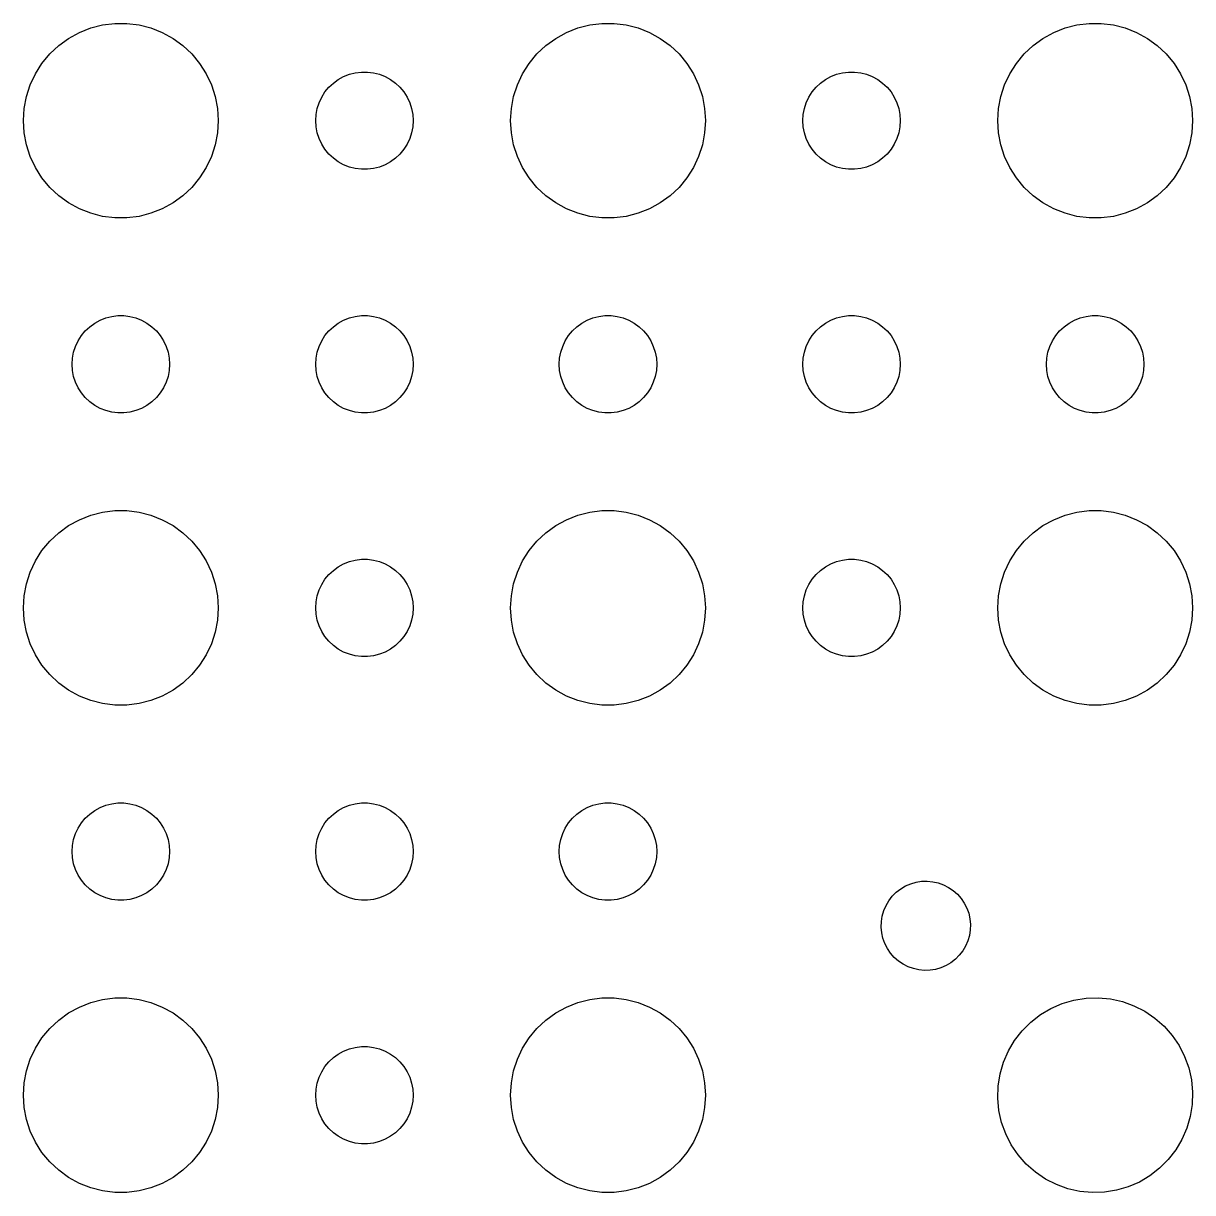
# Model space of a CAD drawing. Header units: metres. Extents: x -69 to 69, y 41 to 179.
# Drawn here: x -33 to 3, y 107 to 142.99 of the extents above; entities that cross this region are included whole.
import ezdxf

# ---------------------------------------------------------------- set-up
doc = ezdxf.new("R2010")
doc.units = ezdxf.units.M

msp = doc.modelspace()

# ---------------------------------------------------------------- linework, layer by layer
for p, q in [((-30.927, 142.853), (-30.5621, 142.947)), ((-30.5621, 142.947), (-30.1884, 142.994)), ((-30.1884, 142.994), (-29.8116, 142.994)), ((-29.8116, 142.994), (-29.4379, 142.947)), ((-29.4379, 142.947), (-29.0729, 142.853)), ((-15.927, 142.853), (-15.5621, 142.947)), ((-15.5621, 142.947), (-15.1884, 142.994)), ((-15.1884, 142.994), (-14.8116, 142.994)), ((-14.8116, 142.994), (-14.4379, 142.947)), ((-14.4379, 142.947), (-14.0729, 142.853)), ((-0.92705, 142.853), (-0.56213, 142.947)), ((-0.56213, 142.947), (-0.18837, 142.994)), ((-0.18837, 142.994), (0.18837, 142.994)), ((0.18837, 142.994), (0.56213, 142.947)), ((0.56213, 142.947), (0.92705, 142.853)), ((-31.6075, 142.533), (-31.2773, 142.714)), ((-31.2773, 142.714), (-30.927, 142.853)), ((-29.0729, 142.853), (-28.7227, 142.714)), ((-28.7227, 142.714), (-28.3925, 142.533)), ((-16.6075, 142.533), (-16.2773, 142.714)), ((-16.2773, 142.714), (-15.927, 142.853)), ((-14.0729, 142.853), (-13.7227, 142.714)), ((-13.7227, 142.714), (-13.3925, 142.533)), ((-1.60747, 142.533), (-1.27733, 142.714)), ((-1.27733, 142.714), (-0.92705, 142.853)), ((0.92705, 142.853), (1.27733, 142.714)), ((1.27733, 142.714), (1.60747, 142.533)), ((-32.1869, 142.054), (-31.9123, 142.312)), ((-31.9123, 142.312), (-31.6075, 142.533)), ((-28.3925, 142.533), (-28.0877, 142.312)), ((-28.0877, 142.312), (-27.8131, 142.054)), ((-17.1869, 142.054), (-16.9123, 142.312)), ((-16.9123, 142.312), (-16.6075, 142.533)), ((-13.3925, 142.533), (-13.0877, 142.312)), ((-13.0877, 142.312), (-12.8131, 142.054)), ((-2.1869, 142.054), (-1.91226, 142.312)), ((-1.91226, 142.312), (-1.60747, 142.533)), ((1.60747, 142.533), (1.91226, 142.312)), ((1.91226, 142.312), (2.1869, 142.054)), ((-32.427, 141.763), (-32.1869, 142.054)), ((-27.8131, 142.054), (-27.5729, 141.763)), ((-17.427, 141.763), (-17.1869, 142.054)), ((-12.8131, 142.054), (-12.5729, 141.763)), ((-2.42705, 141.763), (-2.1869, 142.054)), ((2.1869, 142.054), (2.42705, 141.763)), ((-32.6289, 141.445), (-32.427, 141.763)), ((-27.5729, 141.763), (-27.3711, 141.445)), ((-22.7811, 141.473), (-22.5942, 141.497)), ((-22.5942, 141.497), (-22.4058, 141.497)), ((-22.4058, 141.497), (-22.2189, 141.473)), ((-17.6289, 141.445), (-17.427, 141.763)), ((-12.5729, 141.763), (-12.3711, 141.445)), ((-7.78107, 141.473), (-7.59418, 141.497)), ((-7.59418, 141.497), (-7.40581, 141.497)), ((-7.40581, 141.497), (-7.21892, 141.473)), ((-2.62891, 141.445), (-2.42705, 141.763)), ((2.42705, 141.763), (2.62891, 141.445)), ((-32.7893, 141.104), (-32.6289, 141.445)), ((-27.3711, 141.445), (-27.2107, 141.104)), ((-23.5934, 141.027), (-23.4561, 141.156)), ((-23.4561, 141.156), (-23.3037, 141.266)), ((-23.3037, 141.266), (-23.1387, 141.357)), ((-23.1387, 141.357), (-22.9635, 141.427)), ((-22.9635, 141.427), (-22.7811, 141.473)), ((-22.2189, 141.473), (-22.0365, 141.427)), ((-22.0365, 141.427), (-21.8613, 141.357)), ((-21.8613, 141.357), (-21.6963, 141.266)), ((-21.6963, 141.266), (-21.5439, 141.156)), ((-21.5439, 141.156), (-21.4065, 141.027)), ((-17.7893, 141.104), (-17.6289, 141.445)), ((-12.3711, 141.445), (-12.2107, 141.104)), ((-8.59344, 141.027), (-8.45613, 141.156)), ((-8.45613, 141.156), (-8.30373, 141.266)), ((-8.30373, 141.266), (-8.13866, 141.357)), ((-8.13866, 141.357), (-7.96352, 141.427)), ((-7.96352, 141.427), (-7.78107, 141.473)), ((-7.21892, 141.473), (-7.03647, 141.427)), ((-7.03647, 141.427), (-6.86133, 141.357)), ((-6.86133, 141.357), (-6.69626, 141.266)), ((-6.69626, 141.266), (-6.54385, 141.156)), ((-6.54385, 141.156), (-6.40654, 141.027)), ((-2.78932, 141.104), (-2.62891, 141.445)), ((2.62891, 141.445), (2.78932, 141.104)), ((-32.9057, 140.746), (-32.7893, 141.104)), ((-27.2107, 141.104), (-27.0942, 140.746)), ((-23.8145, 140.723), (-23.7135, 140.882)), ((-23.7135, 140.882), (-23.5934, 141.027)), ((-21.4065, 141.027), (-21.2865, 140.882)), ((-21.2865, 140.882), (-21.1855, 140.723)), ((-17.9057, 140.746), (-17.7893, 141.104)), ((-12.2107, 141.104), (-12.0942, 140.746)), ((-8.81445, 140.723), (-8.71352, 140.882)), ((-8.71352, 140.882), (-8.59344, 141.027)), ((-6.40654, 141.027), (-6.28647, 140.882)), ((-6.28647, 140.882), (-6.18553, 140.723)), ((-2.90575, 140.746), (-2.78932, 141.104)), ((2.78932, 141.104), (2.90575, 140.746)), ((-32.9763, 140.376), (-32.9057, 140.746)), ((-27.0942, 140.746), (-27.0237, 140.376)), ((-23.9529, 140.373), (-23.8947, 140.552)), ((-23.8947, 140.552), (-23.8145, 140.723)), ((-21.1855, 140.723), (-21.1053, 140.552)), ((-21.1053, 140.552), (-21.0471, 140.373)), ((-17.9763, 140.376), (-17.9057, 140.746)), ((-12.0942, 140.746), (-12.0237, 140.376)), ((-8.95287, 140.373), (-8.89465, 140.552)), ((-8.89465, 140.552), (-8.81445, 140.723)), ((-6.18553, 140.723), (-6.10533, 140.552)), ((-6.10533, 140.552), (-6.04712, 140.373)), ((-2.97633, 140.376), (-2.90575, 140.746)), ((2.90575, 140.746), (2.97633, 140.376)), ((-33, 140), (-32.9763, 140.376)), ((-27.0237, 140.376), (-27, 140)), ((-24, 140), (-23.9882, 140.188)), ((-23.9882, 140.188), (-23.9529, 140.373)), ((-21.0471, 140.373), (-21.0118, 140.188)), ((-21.0118, 140.188), (-21, 140)), ((-18, 140), (-17.9763, 140.376)), ((-12.0237, 140.376), (-12, 140)), ((-9, 140), (-8.98816, 140.188)), ((-8.98816, 140.188), (-8.95287, 140.373)), ((-6.04712, 140.373), (-6.01183, 140.188)), ((-6.01183, 140.188), (-6, 140)), ((-3, 140), (-2.97633, 140.376)), ((2.97633, 140.376), (3, 140)), ((-32.9763, 139.624), (-33, 140)), ((-27, 140), (-27.0237, 139.624)), ((-23.9882, 139.812), (-24, 140)), ((-23.9529, 139.627), (-23.9882, 139.812)), ((-21.0118, 139.812), (-21.0471, 139.627)), ((-21, 140), (-21.0118, 139.812)), ((-17.9763, 139.624), (-18, 140)), ((-12, 140), (-12.0237, 139.624)), ((-8.98816, 139.812), (-9, 140)), ((-8.95287, 139.627), (-8.98816, 139.812)), ((-6.01183, 139.812), (-6.04712, 139.627)), ((-6, 140), (-6.01183, 139.812)), ((-2.97633, 139.624), (-3, 140)), ((3, 140), (2.97633, 139.624)), ((-32.9057, 139.254), (-32.9763, 139.624)), ((-27.0237, 139.624), (-27.0942, 139.254)), ((-23.8947, 139.448), (-23.9529, 139.627)), ((-23.8145, 139.277), (-23.8947, 139.448)), ((-21.1053, 139.448), (-21.1855, 139.277)), ((-21.0471, 139.627), (-21.1053, 139.448)), ((-17.9057, 139.254), (-17.9763, 139.624)), ((-12.0237, 139.624), (-12.0942, 139.254)), ((-8.89465, 139.448), (-8.95287, 139.627)), ((-8.81445, 139.277), (-8.89465, 139.448)), ((-6.10533, 139.448), (-6.18553, 139.277)), ((-6.04712, 139.627), (-6.10533, 139.448)), ((-2.90575, 139.254), (-2.97633, 139.624)), ((2.97633, 139.624), (2.90575, 139.254)), ((-32.7893, 138.896), (-32.9057, 139.254)), ((-27.0942, 139.254), (-27.2107, 138.896)), ((-23.7135, 139.118), (-23.8145, 139.277)), ((-23.5934, 138.973), (-23.7135, 139.118)), ((-23.4561, 138.844), (-23.5934, 138.973)), ((-21.4065, 138.973), (-21.5439, 138.844)), ((-21.2865, 139.118), (-21.4065, 138.973)), ((-21.1855, 139.277), (-21.2865, 139.118)), ((-17.7893, 138.896), (-17.9057, 139.254)), ((-12.0942, 139.254), (-12.2107, 138.896)), ((-8.71352, 139.118), (-8.81445, 139.277)), ((-8.59344, 138.973), (-8.71352, 139.118)), ((-8.45613, 138.844), (-8.59344, 138.973)), ((-6.40654, 138.973), (-6.54385, 138.844)), ((-6.28647, 139.118), (-6.40654, 138.973)), ((-6.18553, 139.277), (-6.28647, 139.118)), ((-2.78932, 138.896), (-2.90575, 139.254)), ((2.90575, 139.254), (2.78932, 138.896)), ((-32.6289, 138.555), (-32.7893, 138.896)), ((-27.2107, 138.896), (-27.3711, 138.555)), ((-23.3037, 138.734), (-23.4561, 138.844)), ((-23.1387, 138.643), (-23.3037, 138.734)), ((-22.9635, 138.573), (-23.1387, 138.643)), ((-21.8613, 138.643), (-22.0365, 138.573)), ((-21.6963, 138.734), (-21.8613, 138.643)), ((-21.5439, 138.844), (-21.6963, 138.734)), ((-17.6289, 138.555), (-17.7893, 138.896)), ((-12.2107, 138.896), (-12.3711, 138.555)), ((-8.30373, 138.734), (-8.45613, 138.844)), ((-8.13866, 138.643), (-8.30373, 138.734)), ((-7.96352, 138.573), (-8.13866, 138.643)), ((-6.86133, 138.643), (-7.03647, 138.573)), ((-6.69626, 138.734), (-6.86133, 138.643)), ((-6.54385, 138.844), (-6.69626, 138.734)), ((-2.62891, 138.555), (-2.78932, 138.896)), ((2.78932, 138.896), (2.62891, 138.555)), ((-32.427, 138.237), (-32.6289, 138.555)), ((-27.3711, 138.555), (-27.5729, 138.237)), ((-22.7811, 138.527), (-22.9635, 138.573)), ((-22.5942, 138.503), (-22.7811, 138.527)), ((-22.4058, 138.503), (-22.5942, 138.503)), ((-22.2189, 138.527), (-22.4058, 138.503)), ((-22.0365, 138.573), (-22.2189, 138.527)), ((-17.427, 138.237), (-17.6289, 138.555)), ((-12.3711, 138.555), (-12.5729, 138.237)), ((-7.78107, 138.527), (-7.96352, 138.573)), ((-7.59418, 138.503), (-7.78107, 138.527)), ((-7.40581, 138.503), (-7.59418, 138.503)), ((-7.21892, 138.527), (-7.40581, 138.503)), ((-7.03647, 138.573), (-7.21892, 138.527)), ((-2.42705, 138.237), (-2.62891, 138.555)), ((2.62891, 138.555), (2.42705, 138.237)), ((-32.1869, 137.946), (-32.427, 138.237)), ((-31.9123, 137.688), (-32.1869, 137.946)), ((-27.8131, 137.946), (-28.0877, 137.688)), ((-27.5729, 138.237), (-27.8131, 137.946)), ((-17.1869, 137.946), (-17.427, 138.237)), ((-16.9123, 137.688), (-17.1869, 137.946)), ((-12.8131, 137.946), (-13.0877, 137.688)), ((-12.5729, 138.237), (-12.8131, 137.946)), ((-2.1869, 137.946), (-2.42705, 138.237)), ((-1.91226, 137.688), (-2.1869, 137.946)), ((2.1869, 137.946), (1.91226, 137.688)), ((2.42705, 138.237), (2.1869, 137.946)), ((-31.6075, 137.467), (-31.9123, 137.688)), ((-28.0877, 137.688), (-28.3925, 137.467)), ((-16.6075, 137.467), (-16.9123, 137.688)), ((-13.0877, 137.688), (-13.3925, 137.467)), ((-1.60747, 137.467), (-1.91226, 137.688)), ((1.91226, 137.688), (1.60747, 137.467)), ((-31.2773, 137.286), (-31.6075, 137.467)), ((-30.927, 137.147), (-31.2773, 137.286)), ((-28.7227, 137.286), (-29.0729, 137.147)), ((-28.3925, 137.467), (-28.7227, 137.286)), ((-16.2773, 137.286), (-16.6075, 137.467)), ((-15.927, 137.147), (-16.2773, 137.286)), ((-13.7227, 137.286), (-14.0729, 137.147)), ((-13.3925, 137.467), (-13.7227, 137.286)), ((-1.27733, 137.286), (-1.60747, 137.467)), ((-0.92705, 137.147), (-1.27733, 137.286)), ((1.27733, 137.286), (0.92705, 137.147)), ((1.60747, 137.467), (1.27733, 137.286)), ((-30.5621, 137.053), (-30.927, 137.147)), ((-30.1884, 137.006), (-30.5621, 137.053)), ((-29.8116, 137.006), (-30.1884, 137.006)), ((-29.4379, 137.053), (-29.8116, 137.006)), ((-29.0729, 137.147), (-29.4379, 137.053)), ((-15.5621, 137.053), (-15.927, 137.147)), ((-15.1884, 137.006), (-15.5621, 137.053)), ((-14.8116, 137.006), (-15.1884, 137.006)), ((-14.4379, 137.053), (-14.8116, 137.006)), ((-14.0729, 137.147), (-14.4379, 137.053)), ((-0.56213, 137.053), (-0.92705, 137.147)), ((-0.18837, 137.006), (-0.56213, 137.053)), ((0.18837, 137.006), (-0.18837, 137.006)), ((0.56213, 137.053), (0.18837, 137.006)), ((0.92705, 137.147), (0.56213, 137.053)), ((-30.6387, 133.857), (-30.4635, 133.927)), ((-30.4635, 133.927), (-30.2811, 133.973)), ((-30.2811, 133.973), (-30.0942, 133.997)), ((-30.0942, 133.997), (-29.9058, 133.997)), ((-29.9058, 133.997), (-29.7189, 133.973)), ((-29.7189, 133.973), (-29.5365, 133.927)), ((-29.5365, 133.927), (-29.3613, 133.857)), ((-23.1387, 133.857), (-22.9635, 133.927)), ((-22.9635, 133.927), (-22.7811, 133.973)), ((-22.7811, 133.973), (-22.5942, 133.997)), ((-22.5942, 133.997), (-22.4058, 133.997)), ((-22.4058, 133.997), (-22.2189, 133.973)), ((-22.2189, 133.973), (-22.0365, 133.927)), ((-22.0365, 133.927), (-21.8613, 133.857)), ((-15.6387, 133.857), (-15.4635, 133.927)), ((-15.4635, 133.927), (-15.2811, 133.973)), ((-15.2811, 133.973), (-15.0942, 133.997)), ((-15.0942, 133.997), (-14.9058, 133.997)), ((-14.9058, 133.997), (-14.7189, 133.973)), ((-14.7189, 133.973), (-14.5365, 133.927)), ((-14.5365, 133.927), (-14.3613, 133.857)), ((-8.13866, 133.857), (-7.96352, 133.927)), ((-7.96352, 133.927), (-7.78107, 133.973)), ((-7.78107, 133.973), (-7.59418, 133.997)), ((-7.59418, 133.997), (-7.40581, 133.997)), ((-7.40581, 133.997), (-7.21892, 133.973)), ((-7.21892, 133.973), (-7.03647, 133.927)), ((-7.03647, 133.927), (-6.86133, 133.857)), ((-0.63866, 133.857), (-0.46352, 133.927)), ((-0.46352, 133.927), (-0.28107, 133.973)), ((-0.28107, 133.973), (-0.09418, 133.997)), ((-0.09418, 133.997), (0.09418, 133.997)), ((0.09418, 133.997), (0.28107, 133.973)), ((0.28107, 133.973), (0.46352, 133.927)), ((0.46352, 133.927), (0.63866, 133.857)), ((-31.0934, 133.527), (-30.9561, 133.656)), ((-30.9561, 133.656), (-30.8037, 133.766)), ((-30.8037, 133.766), (-30.6387, 133.857)), ((-29.3613, 133.857), (-29.1963, 133.766)), ((-29.1963, 133.766), (-29.0439, 133.656)), ((-29.0439, 133.656), (-28.9065, 133.527)), ((-23.5934, 133.527), (-23.4561, 133.656)), ((-23.4561, 133.656), (-23.3037, 133.766)), ((-23.3037, 133.766), (-23.1387, 133.857)), ((-21.8613, 133.857), (-21.6963, 133.766)), ((-21.6963, 133.766), (-21.5439, 133.656)), ((-21.5439, 133.656), (-21.4065, 133.527)), ((-16.0934, 133.527), (-15.9561, 133.656)), ((-15.9561, 133.656), (-15.8037, 133.766)), ((-15.8037, 133.766), (-15.6387, 133.857)), ((-14.3613, 133.857), (-14.1963, 133.766)), ((-14.1963, 133.766), (-14.0439, 133.656)), ((-14.0439, 133.656), (-13.9065, 133.527)), ((-8.59344, 133.527), (-8.45613, 133.656)), ((-8.45613, 133.656), (-8.30373, 133.766)), ((-8.30373, 133.766), (-8.13866, 133.857)), ((-6.86133, 133.857), (-6.69626, 133.766)), ((-6.69626, 133.766), (-6.54385, 133.656)), ((-6.54385, 133.656), (-6.40654, 133.527)), ((-1.09344, 133.527), (-0.95613, 133.656)), ((-0.95613, 133.656), (-0.80373, 133.766)), ((-0.80373, 133.766), (-0.63866, 133.857)), ((0.63866, 133.857), (0.80373, 133.766)), ((0.80373, 133.766), (0.95613, 133.656)), ((0.95613, 133.656), (1.09344, 133.527)), ((-31.3947, 133.052), (-31.3145, 133.223)), ((-31.3145, 133.223), (-31.2135, 133.382)), ((-31.2135, 133.382), (-31.0934, 133.527)), ((-28.9065, 133.527), (-28.7865, 133.382)), ((-28.7865, 133.382), (-28.6855, 133.223)), ((-28.6855, 133.223), (-28.6053, 133.052)), ((-23.8947, 133.052), (-23.8145, 133.223)), ((-23.8145, 133.223), (-23.7135, 133.382)), ((-23.7135, 133.382), (-23.5934, 133.527)), ((-21.4065, 133.527), (-21.2865, 133.382)), ((-21.2865, 133.382), (-21.1855, 133.223)), ((-21.1855, 133.223), (-21.1053, 133.052)), ((-16.3947, 133.052), (-16.3145, 133.223)), ((-16.3145, 133.223), (-16.2135, 133.382)), ((-16.2135, 133.382), (-16.0934, 133.527)), ((-13.9065, 133.527), (-13.7865, 133.382)), ((-13.7865, 133.382), (-13.6855, 133.223)), ((-13.6855, 133.223), (-13.6053, 133.052)), ((-8.89465, 133.052), (-8.81445, 133.223)), ((-8.81445, 133.223), (-8.71352, 133.382)), ((-8.71352, 133.382), (-8.59344, 133.527)), ((-6.40654, 133.527), (-6.28647, 133.382)), ((-6.28647, 133.382), (-6.18553, 133.223)), ((-6.18553, 133.223), (-6.10533, 133.052)), ((-1.39465, 133.052), (-1.31445, 133.223)), ((-1.31445, 133.223), (-1.21352, 133.382)), ((-1.21352, 133.382), (-1.09344, 133.527)), ((1.09344, 133.527), (1.21352, 133.382)), ((1.21352, 133.382), (1.31445, 133.223)), ((1.31445, 133.223), (1.39465, 133.052)), ((-31.4882, 132.688), (-31.4529, 132.873)), ((-31.4529, 132.873), (-31.3947, 133.052)), ((-28.6053, 133.052), (-28.5471, 132.873)), ((-28.5471, 132.873), (-28.5118, 132.688)), ((-23.9882, 132.688), (-23.9529, 132.873)), ((-23.9529, 132.873), (-23.8947, 133.052)), ((-21.1053, 133.052), (-21.0471, 132.873)), ((-21.0471, 132.873), (-21.0118, 132.688)), ((-16.4882, 132.688), (-16.4529, 132.873)), ((-16.4529, 132.873), (-16.3947, 133.052)), ((-13.6053, 133.052), (-13.5471, 132.873)), ((-13.5471, 132.873), (-13.5118, 132.688)), ((-8.98816, 132.688), (-8.95287, 132.873)), ((-8.95287, 132.873), (-8.89465, 133.052)), ((-6.10533, 133.052), (-6.04712, 132.873)), ((-6.04712, 132.873), (-6.01183, 132.688)), ((-1.48816, 132.688), (-1.45287, 132.873)), ((-1.45287, 132.873), (-1.39465, 133.052)), ((1.39465, 133.052), (1.45287, 132.873)), ((1.45287, 132.873), (1.48816, 132.688)), ((-31.5, 132.5), (-31.4882, 132.688)), ((-31.4882, 132.312), (-31.5, 132.5)), ((-28.5118, 132.688), (-28.5, 132.5)), ((-28.5, 132.5), (-28.5118, 132.312)), ((-24, 132.5), (-23.9882, 132.688)), ((-23.9882, 132.312), (-24, 132.5)), ((-21.0118, 132.688), (-21, 132.5)), ((-21, 132.5), (-21.0118, 132.312)), ((-16.5, 132.5), (-16.4882, 132.688)), ((-16.4882, 132.312), (-16.5, 132.5)), ((-13.5118, 132.688), (-13.5, 132.5)), ((-13.5, 132.5), (-13.5118, 132.312)), ((-9, 132.5), (-8.98816, 132.688)), ((-8.98816, 132.312), (-9, 132.5)), ((-6.01183, 132.688), (-6, 132.5)), ((-6, 132.5), (-6.01183, 132.312)), ((-1.5, 132.5), (-1.48816, 132.688)), ((-1.48816, 132.312), (-1.5, 132.5)), ((1.48816, 132.688), (1.5, 132.5)), ((1.5, 132.5), (1.48816, 132.312)), ((-31.4529, 132.127), (-31.4882, 132.312)), ((-31.3947, 131.948), (-31.4529, 132.127)), ((-28.5471, 132.127), (-28.6053, 131.948)), ((-28.5118, 132.312), (-28.5471, 132.127)), ((-23.9529, 132.127), (-23.9882, 132.312)), ((-23.8947, 131.948), (-23.9529, 132.127)), ((-21.0471, 132.127), (-21.1053, 131.948)), ((-21.0118, 132.312), (-21.0471, 132.127)), ((-16.4529, 132.127), (-16.4882, 132.312)), ((-16.3947, 131.948), (-16.4529, 132.127)), ((-13.5471, 132.127), (-13.6053, 131.948)), ((-13.5118, 132.312), (-13.5471, 132.127)), ((-8.95287, 132.127), (-8.98816, 132.312)), ((-8.89465, 131.948), (-8.95287, 132.127)), ((-6.04712, 132.127), (-6.10533, 131.948)), ((-6.01183, 132.312), (-6.04712, 132.127)), ((-1.45287, 132.127), (-1.48816, 132.312)), ((-1.39465, 131.948), (-1.45287, 132.127)), ((1.45287, 132.127), (1.39465, 131.948)), ((1.48816, 132.312), (1.45287, 132.127)), ((-31.3145, 131.777), (-31.3947, 131.948)), ((-31.2135, 131.618), (-31.3145, 131.777)), ((-28.6855, 131.777), (-28.7865, 131.618)), ((-28.6053, 131.948), (-28.6855, 131.777)), ((-23.8145, 131.777), (-23.8947, 131.948)), ((-23.7135, 131.618), (-23.8145, 131.777)), ((-21.1855, 131.777), (-21.2865, 131.618)), ((-21.1053, 131.948), (-21.1855, 131.777)), ((-16.3145, 131.777), (-16.3947, 131.948)), ((-16.2135, 131.618), (-16.3145, 131.777)), ((-13.6855, 131.777), (-13.7865, 131.618)), ((-13.6053, 131.948), (-13.6855, 131.777)), ((-8.81445, 131.777), (-8.89465, 131.948)), ((-8.71352, 131.618), (-8.81445, 131.777)), ((-6.18553, 131.777), (-6.28647, 131.618)), ((-6.10533, 131.948), (-6.18553, 131.777)), ((-1.31445, 131.777), (-1.39465, 131.948)), ((-1.21352, 131.618), (-1.31445, 131.777)), ((1.31445, 131.777), (1.21352, 131.618)), ((1.39465, 131.948), (1.31445, 131.777)), ((-31.0934, 131.473), (-31.2135, 131.618)), ((-30.9561, 131.344), (-31.0934, 131.473)), ((-28.9065, 131.473), (-29.0439, 131.344)), ((-28.7865, 131.618), (-28.9065, 131.473)), ((-23.5934, 131.473), (-23.7135, 131.618)), ((-23.4561, 131.344), (-23.5934, 131.473)), ((-21.4065, 131.473), (-21.5439, 131.344)), ((-21.2865, 131.618), (-21.4065, 131.473)), ((-16.0934, 131.473), (-16.2135, 131.618)), ((-15.9561, 131.344), (-16.0934, 131.473)), ((-13.9065, 131.473), (-14.0439, 131.344)), ((-13.7865, 131.618), (-13.9065, 131.473)), ((-8.59344, 131.473), (-8.71352, 131.618)), ((-8.45613, 131.344), (-8.59344, 131.473)), ((-6.40654, 131.473), (-6.54385, 131.344)), ((-6.28647, 131.618), (-6.40654, 131.473)), ((-1.09344, 131.473), (-1.21352, 131.618)), ((-0.95613, 131.344), (-1.09344, 131.473)), ((1.09344, 131.473), (0.95613, 131.344)), ((1.21352, 131.618), (1.09344, 131.473)), ((-30.8037, 131.234), (-30.9561, 131.344)), ((-30.6387, 131.143), (-30.8037, 131.234)), ((-30.4635, 131.073), (-30.6387, 131.143)), ((-30.2811, 131.027), (-30.4635, 131.073)), ((-29.5365, 131.073), (-29.7189, 131.027)), ((-29.3613, 131.143), (-29.5365, 131.073)), ((-29.1963, 131.234), (-29.3613, 131.143)), ((-29.0439, 131.344), (-29.1963, 131.234)), ((-23.3037, 131.234), (-23.4561, 131.344)), ((-23.1387, 131.143), (-23.3037, 131.234)), ((-22.9635, 131.073), (-23.1387, 131.143)), ((-22.7811, 131.027), (-22.9635, 131.073)), ((-22.0365, 131.073), (-22.2189, 131.027)), ((-21.8613, 131.143), (-22.0365, 131.073)), ((-21.6963, 131.234), (-21.8613, 131.143)), ((-21.5439, 131.344), (-21.6963, 131.234)), ((-15.8037, 131.234), (-15.9561, 131.344)), ((-15.6387, 131.143), (-15.8037, 131.234)), ((-15.4635, 131.073), (-15.6387, 131.143)), ((-15.2811, 131.027), (-15.4635, 131.073)), ((-14.5365, 131.073), (-14.7189, 131.027)), ((-14.3613, 131.143), (-14.5365, 131.073)), ((-14.1963, 131.234), (-14.3613, 131.143)), ((-14.0439, 131.344), (-14.1963, 131.234)), ((-8.30373, 131.234), (-8.45613, 131.344)), ((-8.13866, 131.143), (-8.30373, 131.234)), ((-7.96352, 131.073), (-8.13866, 131.143)), ((-7.78107, 131.027), (-7.96352, 131.073)), ((-7.03647, 131.073), (-7.21892, 131.027)), ((-6.86133, 131.143), (-7.03647, 131.073)), ((-6.69626, 131.234), (-6.86133, 131.143)), ((-6.54385, 131.344), (-6.69626, 131.234)), ((-0.80373, 131.234), (-0.95613, 131.344)), ((-0.63866, 131.143), (-0.80373, 131.234)), ((-0.46352, 131.073), (-0.63866, 131.143)), ((-0.28107, 131.027), (-0.46352, 131.073)), ((0.46352, 131.073), (0.28107, 131.027)), ((0.63866, 131.143), (0.46352, 131.073)), ((0.80373, 131.234), (0.63866, 131.143)), ((0.95613, 131.344), (0.80373, 131.234)), ((-30.0942, 131.003), (-30.2811, 131.027)), ((-29.9058, 131.003), (-30.0942, 131.003)), ((-29.7189, 131.027), (-29.9058, 131.003)), ((-22.5942, 131.003), (-22.7811, 131.027)), ((-22.4058, 131.003), (-22.5942, 131.003)), ((-22.2189, 131.027), (-22.4058, 131.003)), ((-15.0942, 131.003), (-15.2811, 131.027)), ((-14.9058, 131.003), (-15.0942, 131.003)), ((-14.7189, 131.027), (-14.9058, 131.003)), ((-7.59418, 131.003), (-7.78107, 131.027)), ((-7.40581, 131.003), (-7.59418, 131.003)), ((-7.21892, 131.027), (-7.40581, 131.003)), ((-0.09418, 131.003), (-0.28107, 131.027)), ((0.09418, 131.003), (-0.09418, 131.003)), ((0.28107, 131.027), (0.09418, 131.003)), ((-31.2773, 127.714), (-30.927, 127.853)), ((-30.927, 127.853), (-30.5621, 127.947)), ((-30.5621, 127.947), (-30.1884, 127.994)), ((-30.1884, 127.994), (-29.8116, 127.994)), ((-29.8116, 127.994), (-29.4379, 127.947)), ((-29.4379, 127.947), (-29.0729, 127.853)), ((-29.0729, 127.853), (-28.7227, 127.714)), ((-16.2773, 127.714), (-15.927, 127.853)), ((-15.927, 127.853), (-15.5621, 127.947)), ((-15.5621, 127.947), (-15.1884, 127.994)), ((-15.1884, 127.994), (-14.8116, 127.994)), ((-14.8116, 127.994), (-14.4379, 127.947)), ((-14.4379, 127.947), (-14.0729, 127.853)), ((-14.0729, 127.853), (-13.7227, 127.714)), ((-1.27733, 127.714), (-0.92705, 127.853)), ((-0.92705, 127.853), (-0.56213, 127.947)), ((-0.56213, 127.947), (-0.18837, 127.994)), ((-0.18837, 127.994), (0.18837, 127.994)), ((0.18837, 127.994), (0.56213, 127.947)), ((0.56213, 127.947), (0.92705, 127.853)), ((0.92705, 127.853), (1.27733, 127.714)), ((-31.9123, 127.312), (-31.6075, 127.533)), ((-31.6075, 127.533), (-31.2773, 127.714)), ((-28.7227, 127.714), (-28.3925, 127.533)), ((-28.3925, 127.533), (-28.0877, 127.312)), ((-16.9123, 127.312), (-16.6075, 127.533)), ((-16.6075, 127.533), (-16.2773, 127.714)), ((-13.7227, 127.714), (-13.3925, 127.533)), ((-13.3925, 127.533), (-13.0877, 127.312)), ((-1.91226, 127.312), (-1.60747, 127.533)), ((-1.60747, 127.533), (-1.27733, 127.714)), ((1.27733, 127.714), (1.60747, 127.533)), ((1.60747, 127.533), (1.91226, 127.312)), ((-32.1869, 127.054), (-31.9123, 127.312)), ((-28.0877, 127.312), (-27.8131, 127.054)), ((-17.1869, 127.054), (-16.9123, 127.312)), ((-13.0877, 127.312), (-12.8131, 127.054)), ((-2.1869, 127.054), (-1.91226, 127.312)), ((1.91226, 127.312), (2.1869, 127.054)), ((-32.6289, 126.445), (-32.427, 126.763)), ((-32.427, 126.763), (-32.1869, 127.054)), ((-27.8131, 127.054), (-27.5729, 126.763)), ((-27.5729, 126.763), (-27.3711, 126.445)), ((-17.6289, 126.445), (-17.427, 126.763)), ((-17.427, 126.763), (-17.1869, 127.054)), ((-12.8131, 127.054), (-12.5729, 126.763)), ((-12.5729, 126.763), (-12.3711, 126.445)), ((-2.62891, 126.445), (-2.42705, 126.763)), ((-2.42705, 126.763), (-2.1869, 127.054)), ((2.1869, 127.054), (2.42705, 126.763)), ((2.42705, 126.763), (2.62891, 126.445)), ((-32.7893, 126.104), (-32.6289, 126.445)), ((-27.3711, 126.445), (-27.2107, 126.104)), ((-23.1387, 126.357), (-22.9635, 126.427)), ((-22.9635, 126.427), (-22.7811, 126.473)), ((-22.7811, 126.473), (-22.5942, 126.497)), ((-22.5942, 126.497), (-22.4058, 126.497)), ((-22.4058, 126.497), (-22.2189, 126.473)), ((-22.2189, 126.473), (-22.0365, 126.427)), ((-22.0365, 126.427), (-21.8613, 126.357)), ((-17.7893, 126.104), (-17.6289, 126.445)), ((-12.3711, 126.445), (-12.2107, 126.104)), ((-8.13866, 126.357), (-7.96352, 126.427)), ((-7.96352, 126.427), (-7.78107, 126.473)), ((-7.78107, 126.473), (-7.59418, 126.497)), ((-7.59418, 126.497), (-7.40581, 126.497)), ((-7.40581, 126.497), (-7.21892, 126.473)), ((-7.21892, 126.473), (-7.03647, 126.427)), ((-7.03647, 126.427), (-6.86133, 126.357)), ((-2.78932, 126.104), (-2.62891, 126.445)), ((2.62891, 126.445), (2.78932, 126.104)), ((-32.9057, 125.746), (-32.7893, 126.104)), ((-27.2107, 126.104), (-27.0942, 125.746)), ((-23.7135, 125.882), (-23.5934, 126.027)), ((-23.5934, 126.027), (-23.4561, 126.156)), ((-23.4561, 126.156), (-23.3037, 126.266)), ((-23.3037, 126.266), (-23.1387, 126.357)), ((-21.8613, 126.357), (-21.6963, 126.266)), ((-21.6963, 126.266), (-21.5439, 126.156)), ((-21.5439, 126.156), (-21.4065, 126.027)), ((-21.4065, 126.027), (-21.2865, 125.882)), ((-17.9057, 125.746), (-17.7893, 126.104)), ((-12.2107, 126.104), (-12.0942, 125.746)), ((-8.71352, 125.882), (-8.59344, 126.027)), ((-8.59344, 126.027), (-8.45613, 126.156)), ((-8.45613, 126.156), (-8.30373, 126.266)), ((-8.30373, 126.266), (-8.13866, 126.357)), ((-6.86133, 126.357), (-6.69626, 126.266)), ((-6.69626, 126.266), (-6.54385, 126.156)), ((-6.54385, 126.156), (-6.40654, 126.027)), ((-6.40654, 126.027), (-6.28647, 125.882)), ((-2.90575, 125.746), (-2.78932, 126.104)), ((2.78932, 126.104), (2.90575, 125.746)), ((-32.9763, 125.376), (-32.9057, 125.746)), ((-27.0942, 125.746), (-27.0237, 125.376)), ((-23.8947, 125.552), (-23.8145, 125.723)), ((-23.8145, 125.723), (-23.7135, 125.882)), ((-21.2865, 125.882), (-21.1855, 125.723)), ((-21.1855, 125.723), (-21.1053, 125.552)), ((-17.9763, 125.376), (-17.9057, 125.746)), ((-12.0942, 125.746), (-12.0237, 125.376)), ((-8.89465, 125.552), (-8.81445, 125.723)), ((-8.81445, 125.723), (-8.71352, 125.882)), ((-6.28647, 125.882), (-6.18553, 125.723)), ((-6.18553, 125.723), (-6.10533, 125.552)), ((-2.97633, 125.376), (-2.90575, 125.746)), ((2.90575, 125.746), (2.97633, 125.376)), ((-33, 125), (-32.9763, 125.376)), ((-27.0237, 125.376), (-27, 125)), ((-23.9882, 125.188), (-23.9529, 125.373)), ((-23.9529, 125.373), (-23.8947, 125.552)), ((-21.1053, 125.552), (-21.0471, 125.373)), ((-21.0471, 125.373), (-21.0118, 125.188)), ((-18, 125), (-17.9763, 125.376)), ((-12.0237, 125.376), (-12, 125)), ((-8.98816, 125.188), (-8.95287, 125.373)), ((-8.95287, 125.373), (-8.89465, 125.552)), ((-6.10533, 125.552), (-6.04712, 125.373)), ((-6.04712, 125.373), (-6.01183, 125.188)), ((-3, 125), (-2.97633, 125.376)), ((2.97633, 125.376), (3, 125)), ((-32.9763, 124.624), (-33, 125)), ((-27, 125), (-27.0237, 124.624)), ((-24, 125), (-23.9882, 125.188)), ((-23.9882, 124.812), (-24, 125)), ((-21.0118, 125.188), (-21, 125)), ((-21, 125), (-21.0118, 124.812)), ((-17.9763, 124.624), (-18, 125)), ((-12, 125), (-12.0237, 124.624)), ((-9, 125), (-8.98816, 125.188)), ((-8.98816, 124.812), (-9, 125)), ((-6.01183, 125.188), (-6, 125)), ((-6, 125), (-6.01183, 124.812)), ((-2.97633, 124.624), (-3, 125)), ((3, 125), (2.97633, 124.624)), ((-32.9057, 124.254), (-32.9763, 124.624)), ((-27.0237, 124.624), (-27.0942, 124.254)), ((-23.9529, 124.627), (-23.9882, 124.812)), ((-23.8947, 124.448), (-23.9529, 124.627)), ((-21.0471, 124.627), (-21.1053, 124.448)), ((-21.0118, 124.812), (-21.0471, 124.627)), ((-17.9057, 124.254), (-17.9763, 124.624)), ((-12.0237, 124.624), (-12.0942, 124.254)), ((-8.95287, 124.627), (-8.98816, 124.812)), ((-8.89465, 124.448), (-8.95287, 124.627)), ((-6.04712, 124.627), (-6.10533, 124.448)), ((-6.01183, 124.812), (-6.04712, 124.627)), ((-2.90575, 124.254), (-2.97633, 124.624)), ((2.97633, 124.624), (2.90575, 124.254)), ((-32.7893, 123.896), (-32.9057, 124.254)), ((-27.0942, 124.254), (-27.2107, 123.896)), ((-23.8145, 124.277), (-23.8947, 124.448)), ((-23.7135, 124.118), (-23.8145, 124.277)), ((-21.1855, 124.277), (-21.2865, 124.118)), ((-21.1053, 124.448), (-21.1855, 124.277)), ((-17.7893, 123.896), (-17.9057, 124.254)), ((-12.0942, 124.254), (-12.2107, 123.896)), ((-8.81445, 124.277), (-8.89465, 124.448)), ((-8.71352, 124.118), (-8.81445, 124.277)), ((-6.18553, 124.277), (-6.28647, 124.118)), ((-6.10533, 124.448), (-6.18553, 124.277)), ((-2.78932, 123.896), (-2.90575, 124.254)), ((2.90575, 124.254), (2.78932, 123.896)), ((-32.6289, 123.555), (-32.7893, 123.896)), ((-27.2107, 123.896), (-27.3711, 123.555)), ((-23.5934, 123.973), (-23.7135, 124.118)), ((-23.4561, 123.844), (-23.5934, 123.973)), ((-23.3037, 123.734), (-23.4561, 123.844)), ((-21.5439, 123.844), (-21.6963, 123.734)), ((-21.4065, 123.973), (-21.5439, 123.844)), ((-21.2865, 124.118), (-21.4065, 123.973)), ((-17.6289, 123.555), (-17.7893, 123.896)), ((-12.2107, 123.896), (-12.3711, 123.555)), ((-8.59344, 123.973), (-8.71352, 124.118)), ((-8.45613, 123.844), (-8.59344, 123.973)), ((-8.30373, 123.734), (-8.45613, 123.844)), ((-6.54385, 123.844), (-6.69626, 123.734)), ((-6.40654, 123.973), (-6.54385, 123.844)), ((-6.28647, 124.118), (-6.40654, 123.973)), ((-2.62891, 123.555), (-2.78932, 123.896)), ((2.78932, 123.896), (2.62891, 123.555)), ((-32.427, 123.237), (-32.6289, 123.555)), ((-27.3711, 123.555), (-27.5729, 123.237)), ((-23.1387, 123.643), (-23.3037, 123.734)), ((-22.9635, 123.573), (-23.1387, 123.643)), ((-22.7811, 123.527), (-22.9635, 123.573)), ((-22.5942, 123.503), (-22.7811, 123.527)), ((-22.4058, 123.503), (-22.5942, 123.503)), ((-22.2189, 123.527), (-22.4058, 123.503)), ((-22.0365, 123.573), (-22.2189, 123.527)), ((-21.8613, 123.643), (-22.0365, 123.573)), ((-21.6963, 123.734), (-21.8613, 123.643)), ((-17.427, 123.237), (-17.6289, 123.555)), ((-12.3711, 123.555), (-12.5729, 123.237)), ((-8.13866, 123.643), (-8.30373, 123.734)), ((-7.96352, 123.573), (-8.13866, 123.643)), ((-7.78107, 123.527), (-7.96352, 123.573)), ((-7.59418, 123.503), (-7.78107, 123.527)), ((-7.40581, 123.503), (-7.59418, 123.503)), ((-7.21892, 123.527), (-7.40581, 123.503)), ((-7.03647, 123.573), (-7.21892, 123.527)), ((-6.86133, 123.643), (-7.03647, 123.573)), ((-6.69626, 123.734), (-6.86133, 123.643)), ((-2.42705, 123.237), (-2.62891, 123.555)), ((2.62891, 123.555), (2.42705, 123.237)), ((-32.1869, 122.946), (-32.427, 123.237)), ((-27.5729, 123.237), (-27.8131, 122.946)), ((-17.1869, 122.946), (-17.427, 123.237)), ((-12.5729, 123.237), (-12.8131, 122.946)), ((-2.1869, 122.946), (-2.42705, 123.237)), ((2.42705, 123.237), (2.1869, 122.946)), ((-31.9123, 122.688), (-32.1869, 122.946)), ((-27.8131, 122.946), (-28.0877, 122.688)), ((-16.9123, 122.688), (-17.1869, 122.946)), ((-12.8131, 122.946), (-13.0877, 122.688)), ((-1.91226, 122.688), (-2.1869, 122.946)), ((2.1869, 122.946), (1.91226, 122.688)), ((-31.6075, 122.467), (-31.9123, 122.688)), ((-31.2773, 122.286), (-31.6075, 122.467)), ((-28.3925, 122.467), (-28.7227, 122.286)), ((-28.0877, 122.688), (-28.3925, 122.467)), ((-16.6075, 122.467), (-16.9123, 122.688)), ((-16.2773, 122.286), (-16.6075, 122.467)), ((-13.3925, 122.467), (-13.7227, 122.286)), ((-13.0877, 122.688), (-13.3925, 122.467)), ((-1.60747, 122.467), (-1.91226, 122.688)), ((-1.27733, 122.286), (-1.60747, 122.467)), ((1.60747, 122.467), (1.27733, 122.286)), ((1.91226, 122.688), (1.60747, 122.467)), ((-30.927, 122.147), (-31.2773, 122.286)), ((-30.5621, 122.053), (-30.927, 122.147)), ((-30.1884, 122.006), (-30.5621, 122.053)), ((-29.4379, 122.053), (-29.8116, 122.006)), ((-29.0729, 122.147), (-29.4379, 122.053)), ((-28.7227, 122.286), (-29.0729, 122.147)), ((-15.927, 122.147), (-16.2773, 122.286)), ((-15.5621, 122.053), (-15.927, 122.147)), ((-15.1884, 122.006), (-15.5621, 122.053)), ((-14.4379, 122.053), (-14.8116, 122.006)), ((-14.0729, 122.147), (-14.4379, 122.053)), ((-13.7227, 122.286), (-14.0729, 122.147)), ((-0.92705, 122.147), (-1.27733, 122.286)), ((-0.56213, 122.053), (-0.92705, 122.147)), ((-0.18837, 122.006), (-0.56213, 122.053)), ((0.56213, 122.053), (0.18837, 122.006)), ((0.92705, 122.147), (0.56213, 122.053)), ((1.27733, 122.286), (0.92705, 122.147)), ((-29.8116, 122.006), (-30.1884, 122.006)), ((-14.8116, 122.006), (-15.1884, 122.006)), ((0.18837, 122.006), (-0.18837, 122.006)), ((-30.8037, 118.766), (-30.6387, 118.857)), ((-30.6387, 118.857), (-30.4635, 118.927)), ((-30.4635, 118.927), (-30.2811, 118.973)), ((-30.2811, 118.973), (-30.0942, 118.997)), ((-30.0942, 118.997), (-29.9058, 118.997)), ((-29.9058, 118.997), (-29.7189, 118.973)), ((-29.7189, 118.973), (-29.5365, 118.927)), ((-29.5365, 118.927), (-29.3613, 118.857)), ((-29.3613, 118.857), (-29.1963, 118.766)), ((-23.3037, 118.766), (-23.1387, 118.857)), ((-23.1387, 118.857), (-22.9635, 118.927)), ((-22.9635, 118.927), (-22.7811, 118.973)), ((-22.7811, 118.973), (-22.5942, 118.997)), ((-22.5942, 118.997), (-22.4058, 118.997)), ((-22.4058, 118.997), (-22.2189, 118.973)), ((-22.2189, 118.973), (-22.0365, 118.927)), ((-22.0365, 118.927), (-21.8613, 118.857)), ((-21.8613, 118.857), (-21.6963, 118.766)), ((-15.8037, 118.766), (-15.6387, 118.857)), ((-15.6387, 118.857), (-15.4635, 118.927)), ((-15.4635, 118.927), (-15.2811, 118.973)), ((-15.2811, 118.973), (-15.0942, 118.997)), ((-15.0942, 118.997), (-14.9058, 118.997)), ((-14.9058, 118.997), (-14.7189, 118.973)), ((-14.7189, 118.973), (-14.5365, 118.927)), ((-14.5365, 118.927), (-14.3613, 118.857)), ((-14.3613, 118.857), (-14.1963, 118.766)), ((-31.2135, 118.382), (-31.0934, 118.527)), ((-31.0934, 118.527), (-30.9561, 118.656)), ((-30.9561, 118.656), (-30.8037, 118.766)), ((-29.1963, 118.766), (-29.0439, 118.656)), ((-29.0439, 118.656), (-28.9065, 118.527)), ((-28.9065, 118.527), (-28.7865, 118.382)), ((-23.7135, 118.382), (-23.5934, 118.527)), ((-23.5934, 118.527), (-23.4561, 118.656)), ((-23.4561, 118.656), (-23.3037, 118.766)), ((-21.6963, 118.766), (-21.5439, 118.656)), ((-21.5439, 118.656), (-21.4065, 118.527)), ((-21.4065, 118.527), (-21.2865, 118.382)), ((-16.2135, 118.382), (-16.0934, 118.527)), ((-16.0934, 118.527), (-15.9561, 118.656)), ((-15.9561, 118.656), (-15.8037, 118.766)), ((-14.1963, 118.766), (-14.0439, 118.656)), ((-14.0439, 118.656), (-13.9065, 118.527)), ((-13.9065, 118.527), (-13.7865, 118.382)), ((-31.3947, 118.052), (-31.3145, 118.223)), ((-31.3145, 118.223), (-31.2135, 118.382)), ((-28.7865, 118.382), (-28.6855, 118.223)), ((-28.6855, 118.223), (-28.6053, 118.052)), ((-23.8947, 118.052), (-23.8145, 118.223)), ((-23.8145, 118.223), (-23.7135, 118.382)), ((-21.2865, 118.382), (-21.1855, 118.223)), ((-21.1855, 118.223), (-21.1053, 118.052)), ((-16.3947, 118.052), (-16.3145, 118.223)), ((-16.3145, 118.223), (-16.2135, 118.382)), ((-13.7865, 118.382), (-13.6855, 118.223)), ((-13.6855, 118.223), (-13.6053, 118.052)), ((-31.4882, 117.688), (-31.4529, 117.873)), ((-31.4529, 117.873), (-31.3947, 118.052)), ((-28.6053, 118.052), (-28.5471, 117.873)), ((-28.5471, 117.873), (-28.5118, 117.688)), ((-23.9882, 117.688), (-23.9529, 117.873)), ((-23.9529, 117.873), (-23.8947, 118.052)), ((-21.1053, 118.052), (-21.0471, 117.873)), ((-21.0471, 117.873), (-21.0118, 117.688)), ((-16.4882, 117.688), (-16.4529, 117.873)), ((-16.4529, 117.873), (-16.3947, 118.052)), ((-13.6053, 118.052), (-13.5471, 117.873)), ((-13.5471, 117.873), (-13.5118, 117.688)), ((-31.5, 117.5), (-31.4882, 117.688)), ((-31.4882, 117.312), (-31.5, 117.5)), ((-28.5118, 117.688), (-28.5, 117.5)), ((-28.5, 117.5), (-28.5118, 117.312)), ((-24, 117.5), (-23.9882, 117.688)), ((-23.9882, 117.312), (-24, 117.5)), ((-21.0118, 117.688), (-21, 117.5)), ((-21, 117.5), (-21.0118, 117.312)), ((-16.5, 117.5), (-16.4882, 117.688)), ((-16.4882, 117.312), (-16.5, 117.5)), ((-13.5118, 117.688), (-13.5, 117.5)), ((-13.5, 117.5), (-13.5118, 117.312)), ((-31.4529, 117.127), (-31.4882, 117.312)), ((-31.3947, 116.948), (-31.4529, 117.127)), ((-28.5471, 117.127), (-28.6053, 116.948)), ((-28.5118, 117.312), (-28.5471, 117.127)), ((-23.9529, 117.127), (-23.9882, 117.312)), ((-23.8947, 116.948), (-23.9529, 117.127)), ((-21.0471, 117.127), (-21.1053, 116.948)), ((-21.0118, 117.312), (-21.0471, 117.127)), ((-16.4529, 117.127), (-16.4882, 117.312)), ((-16.3947, 116.948), (-16.4529, 117.127)), ((-13.5471, 117.127), (-13.6053, 116.948)), ((-13.5118, 117.312), (-13.5471, 117.127)), ((-31.3145, 116.777), (-31.3947, 116.948)), ((-31.2135, 116.618), (-31.3145, 116.777)), ((-28.6855, 116.777), (-28.7865, 116.618)), ((-28.6053, 116.948), (-28.6855, 116.777)), ((-23.8145, 116.777), (-23.8947, 116.948)), ((-23.7135, 116.618), (-23.8145, 116.777)), ((-21.1855, 116.777), (-21.2865, 116.618)), ((-21.1053, 116.948), (-21.1855, 116.777)), ((-16.3145, 116.777), (-16.3947, 116.948)), ((-16.2135, 116.618), (-16.3145, 116.777)), ((-13.6855, 116.777), (-13.7865, 116.618)), ((-13.6053, 116.948), (-13.6855, 116.777)), ((-31.0934, 116.473), (-31.2135, 116.618)), ((-30.9561, 116.344), (-31.0934, 116.473)), ((-30.8037, 116.234), (-30.9561, 116.344)), ((-29.0439, 116.344), (-29.1963, 116.234)), ((-28.9065, 116.473), (-29.0439, 116.344)), ((-28.7865, 116.618), (-28.9065, 116.473)), ((-23.5934, 116.473), (-23.7135, 116.618)), ((-23.4561, 116.344), (-23.5934, 116.473)), ((-23.3037, 116.234), (-23.4561, 116.344)), ((-21.5439, 116.344), (-21.6963, 116.234)), ((-21.4065, 116.473), (-21.5439, 116.344)), ((-21.2865, 116.618), (-21.4065, 116.473)), ((-16.0934, 116.473), (-16.2135, 116.618)), ((-15.9561, 116.344), (-16.0934, 116.473)), ((-15.8037, 116.234), (-15.9561, 116.344)), ((-14.0439, 116.344), (-14.1963, 116.234)), ((-13.9065, 116.473), (-14.0439, 116.344)), ((-13.7865, 116.618), (-13.9065, 116.473)), ((-6.12421, 116.246), (-5.98776, 116.352)), ((-5.98776, 116.352), (-5.83914, 116.44)), ((-5.83914, 116.44), (-5.68066, 116.509)), ((-5.68066, 116.509), (-5.51485, 116.557)), ((-5.51485, 116.557), (-5.3443, 116.584)), ((-5.3443, 116.584), (-5.17172, 116.589)), ((-5.17172, 116.589), (-4.9998, 116.573)), ((-4.9998, 116.573), (-4.8313, 116.535)), ((-4.8313, 116.535), (-4.66882, 116.477)), ((-4.66882, 116.477), (-4.51497, 116.398)), ((-4.51497, 116.398), (-4.37216, 116.301)), ((-4.37216, 116.301), (-4.24263, 116.187)), ((-30.6387, 116.143), (-30.8037, 116.234)), ((-30.4635, 116.073), (-30.6387, 116.143)), ((-30.2811, 116.027), (-30.4635, 116.073)), ((-30.0942, 116.003), (-30.2811, 116.027)), ((-29.9058, 116.003), (-30.0942, 116.003)), ((-29.7189, 116.027), (-29.9058, 116.003)), ((-29.5365, 116.073), (-29.7189, 116.027)), ((-29.3613, 116.143), (-29.5365, 116.073)), ((-29.1963, 116.234), (-29.3613, 116.143)), ((-23.1387, 116.143), (-23.3037, 116.234)), ((-22.9635, 116.073), (-23.1387, 116.143)), ((-22.7811, 116.027), (-22.9635, 116.073)), ((-22.5942, 116.003), (-22.7811, 116.027)), ((-22.4058, 116.003), (-22.5942, 116.003)), ((-22.2189, 116.027), (-22.4058, 116.003)), ((-22.0365, 116.073), (-22.2189, 116.027)), ((-21.8613, 116.143), (-22.0365, 116.073)), ((-21.6963, 116.234), (-21.8613, 116.143)), ((-15.6387, 116.143), (-15.8037, 116.234)), ((-15.4635, 116.073), (-15.6387, 116.143)), ((-15.2811, 116.027), (-15.4635, 116.073)), ((-15.0942, 116.003), (-15.2811, 116.027)), ((-14.9058, 116.003), (-15.0942, 116.003)), ((-14.7189, 116.027), (-14.9058, 116.003)), ((-14.5365, 116.073), (-14.7189, 116.027)), ((-14.3613, 116.143), (-14.5365, 116.073)), ((-14.1963, 116.234), (-14.3613, 116.143)), ((-6.44003, 115.839), (-6.35214, 115.988)), ((-6.35214, 115.988), (-6.24631, 116.124)), ((-6.24631, 116.124), (-6.12421, 116.246)), ((-4.24263, 116.187), (-4.12845, 116.058)), ((-4.12845, 116.058), (-4.03139, 115.915)), ((-6.55679, 115.515), (-6.50862, 115.681)), ((-6.50862, 115.681), (-6.44003, 115.839)), ((-4.03139, 115.915), (-3.95299, 115.761)), ((-3.95299, 115.761), (-3.8945, 115.599)), ((-3.8945, 115.599), (-3.85683, 115.43)), ((-6.58923, 115.172), (-6.5838, 115.344)), ((-6.5838, 115.344), (-6.55679, 115.515)), ((-3.85683, 115.43), (-3.84059, 115.258)), ((-3.84059, 115.258), (-3.84601, 115.086)), ((-6.57298, 115), (-6.58923, 115.172)), ((-6.53531, 114.831), (-6.57298, 115)), ((-3.87302, 114.915), (-3.92119, 114.749)), ((-3.84601, 115.086), (-3.87302, 114.915)), ((-6.47682, 114.669), (-6.53531, 114.831)), ((-6.39842, 114.515), (-6.47682, 114.669)), ((-6.30136, 114.372), (-6.39842, 114.515)), ((-3.98978, 114.591), (-4.07767, 114.442)), ((-3.92119, 114.749), (-3.98978, 114.591)), ((-6.18718, 114.243), (-6.30136, 114.372)), ((-6.05765, 114.128), (-6.18718, 114.243)), ((-5.91484, 114.031), (-6.05765, 114.128)), ((-4.3056, 114.184), (-4.44205, 114.078)), ((-4.1835, 114.306), (-4.3056, 114.184)), ((-4.07767, 114.442), (-4.1835, 114.306)), ((-5.76099, 113.953), (-5.91484, 114.031)), ((-5.59851, 113.895), (-5.76099, 113.953)), ((-5.43001, 113.857), (-5.59851, 113.895)), ((-5.2581, 113.841), (-5.43001, 113.857)), ((-5.08551, 113.846), (-5.2581, 113.841)), ((-4.91496, 113.873), (-5.08551, 113.846)), ((-4.74915, 113.921), (-4.91496, 113.873)), ((-4.59067, 113.99), (-4.74915, 113.921)), ((-4.44205, 114.078), (-4.59067, 113.99)), ((-31.6075, 112.533), (-31.2773, 112.714)), ((-31.2773, 112.714), (-30.927, 112.853)), ((-30.927, 112.853), (-30.5621, 112.947)), ((-30.5621, 112.947), (-30.1884, 112.994)), ((-30.1884, 112.994), (-29.8116, 112.994)), ((-29.8116, 112.994), (-29.4379, 112.947)), ((-29.4379, 112.947), (-29.0729, 112.853)), ((-29.0729, 112.853), (-28.7227, 112.714)), ((-28.7227, 112.714), (-28.3925, 112.533)), ((-16.6075, 112.533), (-16.2773, 112.714)), ((-16.2773, 112.714), (-15.927, 112.853)), ((-15.927, 112.853), (-15.5621, 112.947)), ((-15.5621, 112.947), (-15.1884, 112.994)), ((-15.1884, 112.994), (-14.8116, 112.994)), ((-14.8116, 112.994), (-14.4379, 112.947)), ((-14.4379, 112.947), (-14.0729, 112.853)), ((-14.0729, 112.853), (-13.7227, 112.714)), ((-13.7227, 112.714), (-13.3925, 112.533)), ((-1.36197, 112.673), (-1.0162, 112.823)), ((-1.0162, 112.823), (-0.65442, 112.928)), ((-0.65442, 112.928), (-0.28232, 112.987)), ((-0.28232, 112.987), (0.09422, 112.999)), ((0.09422, 112.999), (0.4693, 112.963)), ((0.4693, 112.963), (0.83696, 112.881)), ((0.83696, 112.881), (1.19144, 112.753)), ((1.19144, 112.753), (1.52711, 112.582)), ((-31.9123, 112.312), (-31.6075, 112.533)), ((-28.3925, 112.533), (-28.0877, 112.312)), ((-16.9123, 112.312), (-16.6075, 112.533)), ((-13.3925, 112.533), (-13.0877, 112.312)), ((-1.98393, 112.25), (-1.68625, 112.481)), ((-1.68625, 112.481), (-1.36197, 112.673)), ((1.52711, 112.582), (1.83871, 112.37)), ((1.83871, 112.37), (2.12131, 112.121)), ((-32.427, 111.763), (-32.1869, 112.054)), ((-32.1869, 112.054), (-31.9123, 112.312)), ((-28.0877, 112.312), (-27.8131, 112.054)), ((-27.8131, 112.054), (-27.5729, 111.763)), ((-17.427, 111.763), (-17.1869, 112.054)), ((-17.1869, 112.054), (-16.9123, 112.312)), ((-13.0877, 112.312), (-12.8131, 112.054)), ((-12.8131, 112.054), (-12.5729, 111.763)), ((-2.48123, 111.686), (-2.25032, 111.984)), ((-2.25032, 111.984), (-1.98393, 112.25)), ((2.12131, 112.121), (2.37045, 111.839)), ((-32.6289, 111.445), (-32.427, 111.763)), ((-27.5729, 111.763), (-27.3711, 111.445)), ((-17.6289, 111.445), (-17.427, 111.763)), ((-12.5729, 111.763), (-12.3711, 111.445)), ((-2.673, 111.362), (-2.48123, 111.686)), ((2.37045, 111.839), (2.58221, 111.527)), ((-32.7893, 111.104), (-32.6289, 111.445)), ((-27.3711, 111.445), (-27.2107, 111.104)), ((-23.4561, 111.156), (-23.3037, 111.266)), ((-23.3037, 111.266), (-23.1387, 111.357)), ((-23.1387, 111.357), (-22.9635, 111.427)), ((-22.9635, 111.427), (-22.7811, 111.473)), ((-22.7811, 111.473), (-22.5942, 111.497)), ((-22.5942, 111.497), (-22.4058, 111.497)), ((-22.4058, 111.497), (-22.2189, 111.473)), ((-22.2189, 111.473), (-22.0365, 111.427)), ((-22.0365, 111.427), (-21.8613, 111.357)), ((-21.8613, 111.357), (-21.6963, 111.266)), ((-21.6963, 111.266), (-21.5439, 111.156)), ((-17.7893, 111.104), (-17.6289, 111.445)), ((-12.3711, 111.445), (-12.2107, 111.104)), ((-2.82263, 111.016), (-2.673, 111.362)), ((2.58221, 111.527), (2.75325, 111.191)), ((-32.9057, 110.746), (-32.7893, 111.104)), ((-27.2107, 111.104), (-27.0942, 110.746)), ((-23.8145, 110.723), (-23.7135, 110.882)), ((-23.7135, 110.882), (-23.5934, 111.027)), ((-23.5934, 111.027), (-23.4561, 111.156)), ((-21.5439, 111.156), (-21.4065, 111.027)), ((-21.4065, 111.027), (-21.2865, 110.882)), ((-21.2865, 110.882), (-21.1855, 110.723)), ((-17.9057, 110.746), (-17.7893, 111.104)), ((-12.2107, 111.104), (-12.0942, 110.746)), ((-2.92773, 110.654), (-2.82263, 111.016)), ((2.75325, 111.191), (2.88087, 110.837)), ((-32.9763, 110.376), (-32.9057, 110.746)), ((-27.0942, 110.746), (-27.0237, 110.376)), ((-23.9529, 110.373), (-23.8947, 110.552)), ((-23.8947, 110.552), (-23.8145, 110.723)), ((-21.1855, 110.723), (-21.1053, 110.552)), ((-21.1053, 110.552), (-21.0471, 110.373)), ((-17.9763, 110.376), (-17.9057, 110.746)), ((-12.0942, 110.746), (-12.0237, 110.376)), ((-2.98668, 110.282), (-2.92773, 110.654)), ((2.88087, 110.837), (2.96306, 110.469)), ((-33, 110), (-32.9763, 110.376)), ((-27.0237, 110.376), (-27, 110)), ((-24, 110), (-23.9882, 110.188)), ((-23.9882, 110.188), (-23.9529, 110.373)), ((-21.0471, 110.373), (-21.0118, 110.188)), ((-21.0118, 110.188), (-21, 110)), ((-18, 110), (-17.9763, 110.376)), ((-12.0237, 110.376), (-12, 110)), ((-2.9985, 109.906), (-2.98668, 110.282)), ((2.96306, 110.469), (2.9985, 110.094)), ((-32.9763, 109.624), (-33, 110)), ((-27, 110), (-27.0237, 109.624)), ((-23.9882, 109.812), (-24, 110)), ((-23.9529, 109.627), (-23.9882, 109.812)), ((-21.0118, 109.812), (-21.0471, 109.627)), ((-21, 110), (-21.0118, 109.812)), ((-17.9763, 109.624), (-18, 110)), ((-12, 110), (-12.0237, 109.624)), ((-2.96306, 109.531), (-2.9985, 109.906)), ((2.9985, 110.094), (2.98668, 109.718)), ((-32.9057, 109.254), (-32.9763, 109.624)), ((-27.0237, 109.624), (-27.0942, 109.254)), ((-23.8947, 109.448), (-23.9529, 109.627)), ((-23.8145, 109.277), (-23.8947, 109.448)), ((-21.1053, 109.448), (-21.1855, 109.277)), ((-21.0471, 109.627), (-21.1053, 109.448)), ((-17.9057, 109.254), (-17.9763, 109.624)), ((-12.0237, 109.624), (-12.0942, 109.254)), ((-2.88087, 109.163), (-2.96306, 109.531)), ((2.98668, 109.718), (2.92773, 109.346)), ((-32.7893, 108.896), (-32.9057, 109.254)), ((-27.0942, 109.254), (-27.2107, 108.896)), ((-23.7135, 109.118), (-23.8145, 109.277)), ((-23.5934, 108.973), (-23.7135, 109.118)), ((-21.2865, 109.118), (-21.4065, 108.973)), ((-21.1855, 109.277), (-21.2865, 109.118)), ((-17.7893, 108.896), (-17.9057, 109.254)), ((-12.0942, 109.254), (-12.2107, 108.896)), ((-2.75325, 108.809), (-2.88087, 109.163)), ((2.92773, 109.346), (2.82263, 108.984)), ((-32.6289, 108.555), (-32.7893, 108.896)), ((-27.2107, 108.896), (-27.3711, 108.555)), ((-23.4561, 108.844), (-23.5934, 108.973)), ((-23.3037, 108.734), (-23.4561, 108.844)), ((-23.1387, 108.643), (-23.3037, 108.734)), ((-21.6963, 108.734), (-21.8613, 108.643)), ((-21.5439, 108.844), (-21.6963, 108.734)), ((-21.4065, 108.973), (-21.5439, 108.844)), ((-17.6289, 108.555), (-17.7893, 108.896)), ((-12.2107, 108.896), (-12.3711, 108.555)), ((-2.58221, 108.473), (-2.75325, 108.809)), ((2.82263, 108.984), (2.673, 108.638)), ((-32.427, 108.237), (-32.6289, 108.555)), ((-27.3711, 108.555), (-27.5729, 108.237)), ((-22.9635, 108.573), (-23.1387, 108.643)), ((-22.7811, 108.527), (-22.9635, 108.573)), ((-22.5942, 108.503), (-22.7811, 108.527)), ((-22.4058, 108.503), (-22.5942, 108.503)), ((-22.2189, 108.527), (-22.4058, 108.503)), ((-22.0365, 108.573), (-22.2189, 108.527)), ((-21.8613, 108.643), (-22.0365, 108.573)), ((-17.427, 108.237), (-17.6289, 108.555)), ((-12.3711, 108.555), (-12.5729, 108.237)), ((-2.37045, 108.161), (-2.58221, 108.473)), ((2.673, 108.638), (2.48123, 108.314)), ((-32.1869, 107.946), (-32.427, 108.237)), ((-27.5729, 108.237), (-27.8131, 107.946)), ((-17.1869, 107.946), (-17.427, 108.237)), ((-12.5729, 108.237), (-12.8131, 107.946)), ((-2.12131, 107.879), (-2.37045, 108.161)), ((2.25032, 108.016), (1.98393, 107.75)), ((2.48123, 108.314), (2.25032, 108.016)), ((-31.9123, 107.688), (-32.1869, 107.946)), ((-31.6075, 107.467), (-31.9123, 107.688)), ((-28.0877, 107.688), (-28.3925, 107.467)), ((-27.8131, 107.946), (-28.0877, 107.688)), ((-16.9123, 107.688), (-17.1869, 107.946)), ((-16.6075, 107.467), (-16.9123, 107.688)), ((-13.0877, 107.688), (-13.3925, 107.467)), ((-12.8131, 107.946), (-13.0877, 107.688)), ((-1.83871, 107.63), (-2.12131, 107.879)), ((1.98393, 107.75), (1.68625, 107.519)), ((-31.2773, 107.286), (-31.6075, 107.467)), ((-30.927, 107.147), (-31.2773, 107.286)), ((-28.7227, 107.286), (-29.0729, 107.147)), ((-28.3925, 107.467), (-28.7227, 107.286)), ((-16.2773, 107.286), (-16.6075, 107.467)), ((-15.927, 107.147), (-16.2773, 107.286)), ((-13.7227, 107.286), (-14.0729, 107.147)), ((-13.3925, 107.467), (-13.7227, 107.286)), ((-1.52711, 107.418), (-1.83871, 107.63)), ((-1.19144, 107.247), (-1.52711, 107.418)), ((1.36197, 107.327), (1.0162, 107.177)), ((1.68625, 107.519), (1.36197, 107.327)), ((-30.5621, 107.053), (-30.927, 107.147)), ((-30.1884, 107.006), (-30.5621, 107.053)), ((-29.8116, 107.006), (-30.1884, 107.006)), ((-29.4379, 107.053), (-29.8116, 107.006)), ((-29.0729, 107.147), (-29.4379, 107.053)), ((-15.5621, 107.053), (-15.927, 107.147)), ((-15.1884, 107.006), (-15.5621, 107.053)), ((-14.8116, 107.006), (-15.1884, 107.006)), ((-14.4379, 107.053), (-14.8116, 107.006)), ((-14.0729, 107.147), (-14.4379, 107.053)), ((-0.83696, 107.119), (-1.19144, 107.247)), ((-0.4693, 107.037), (-0.83696, 107.119)), ((-0.09422, 107.001), (-0.4693, 107.037)), ((0.28232, 107.013), (-0.09422, 107.001)), ((0.65442, 107.072), (0.28232, 107.013)), ((1.0162, 107.177), (0.65442, 107.072))]:
    msp.add_line(p, q)

doc.saveas('drawing.dxf')
